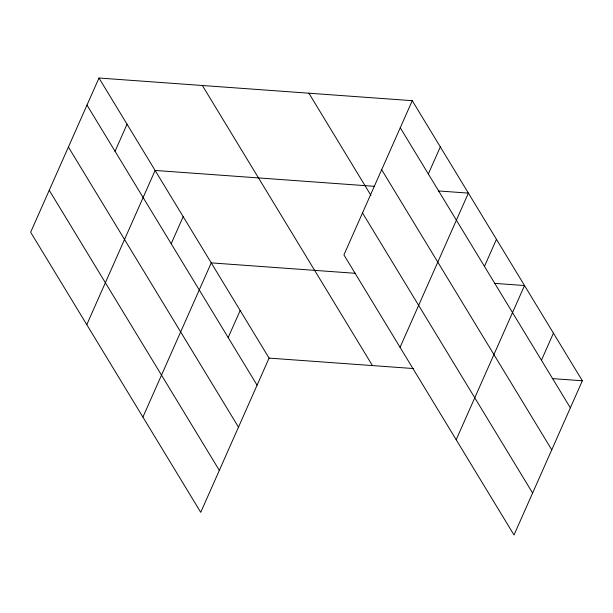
<?xml version="1.0" encoding="UTF-8"?>
<svg xmlns="http://www.w3.org/2000/svg" width="613" height="613" viewBox="0 0 613 613"><rect width="100%" height="100%" fill="white"/><g stroke="black" fill="none" stroke-linecap="round" stroke-linejoin="round"><path stroke-width="0.92" d="M98.984 78.02L30.65 232.227L200.742 512.322L269.076 358.107L98.984 78.02L412.258 100.678L582.35 380.773L514.016 534.98L343.924 254.893L412.258 100.678M115.052 151.304L127.052 124.232M86.778 324.66L155.12 170.445L374.405 186.314M171.188 243.736L183.18 216.665M142.913 417.093L211.247 262.877L355.517 273.314M228.166 337.564L240.166 310.492M428.326 173.962L440.326 146.89M400.051 347.318L468.386 193.11L438.318 190.934M484.462 266.394L496.453 239.323M456.179 439.751L524.521 285.535L494.446 283.367M541.44 360.229L553.432 333.158M269.076 358.107L413.354 368.543M552.275 378.596L582.35 380.773M400.266 127.749L570.351 407.844M381.669 169.709L551.761 449.796M308.883 93.199L370.919 195.363M362.513 212.933L532.605 493.028M202.367 85.498L372.459 365.586M86.992 105.091L257.085 385.179M68.395 147.043L238.488 427.138M49.239 190.275L219.331 470.363"/></g></svg>
